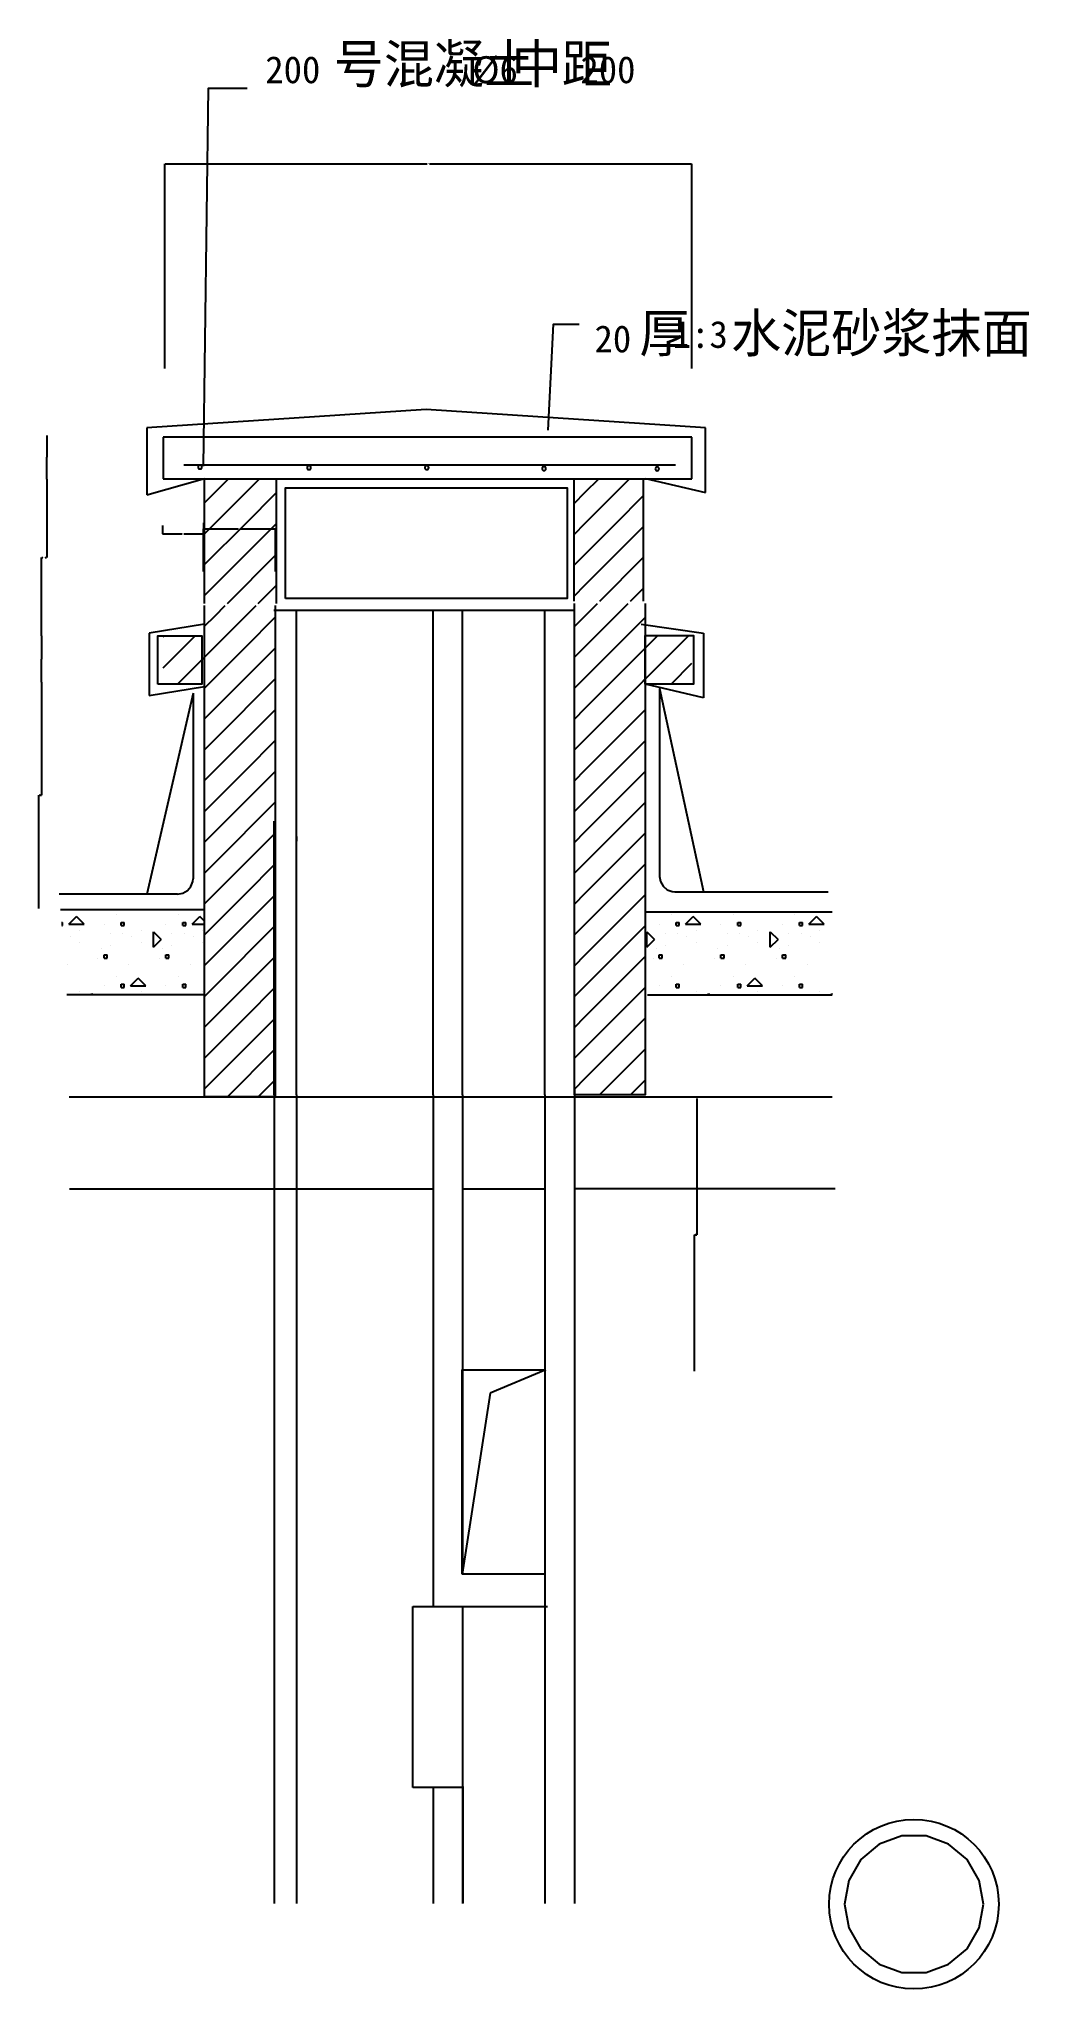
# Model space of a CAD drawing. Header units: metres. Extents: x 18665 to 19949, y 26300 to 28829.
import ezdxf

# ---------------------------------------------------------------- set-up
doc = ezdxf.new("R2010")
doc.units = ezdxf.units.M
doc.layers.add('ZZ-4', color=3, linetype='Continuous')
doc.layers.add('ZZ-5', color=7, linetype='Continuous')
doc.dimstyles.get("Standard").update_dxf_attribs({"dimtxt": 2.5, "dimasz": 2.5, "dimexe": 1.25, "dimexo": 0.625, "dimtad": 1, "dimcen": 2.5, "dimazin": 3, "dimtfac": 1, "dimtmove": 0, "dimatfit": 3})

# ---------------------------------------------------------------- blocks, each defined once
blk = doc.blocks.new('*D1')
for p, q in [((18668.31, 27995.11), (18668.31, 27848.43)), ((18664.97, 27701.75), (18664.97, 27848.43)), ((18665.22, 27848.43), (18668.06, 27848.43))]:
    blk.add_line(p, q)
at = {"layer": 'Defpoints'}
for p in [(18668.31, 27995.11), (18664.97, 27848.43), (18664.97, 27701.75)]:
    blk.add_point(p, dxfattribs=at)
at = {"layer": 'ZZ-4', "insert": (18666.64, 27849.555), "char_height": 1, "attachment_point": 5}
blk.add_mtext('300', dxfattribs=at)
blk = doc.blocks.new('*D2')
for p, q in [((19518.38, 27455.09), (19518.38, 27278.41)), ((19515.05, 27101.73), (19515.05, 27278.41)), ((19515.3, 27278.41), (19518.13, 27278.41))]:
    blk.add_line(p, q)
at = {"layer": 'Defpoints'}
for p in [(19518.38, 27455.09), (19515.05, 27278.41), (19515.05, 27101.73)]:
    blk.add_point(p, dxfattribs=at)
at = {"layer": 'ZZ-4', "insert": (19516.715, 27279.535), "char_height": 1, "attachment_point": 5}
blk.add_mtext('300', dxfattribs=at)
blk = doc.blocks.new('*D3')
for p, q in [((18828.31, 28401.81), (18828.31, 28667.42)), ((18828.56, 28667.42), (19168.475, 28667.42)), ((19171.475, 28667.42), (19511.39, 28667.42)), ((19511.64, 28401.81), (19511.64, 28667.42))]:
    blk.add_line(p, q)
at = {"layer": 'Defpoints'}
for p in [(18828.31, 28667.42), (18828.31, 28401.81), (19511.64, 28401.81)]:
    blk.add_point(p, dxfattribs=at)
at = {"layer": 'ZZ-4', "insert": (19169.975, 28667.42), "char_height": 1, "attachment_point": 5}
blk.add_mtext('749', dxfattribs=at)
blk = doc.blocks.new('*D4')
for p, q in [((18674.97, 28315.14), (18674.97, 28286.8)), ((18674.72, 28286.8), (18674.47, 28286.8)), ((18674.97, 28258.46), (18674.97, 28286.8)), ((18674.97, 28286.8), (18674.97, 28286.8)), ((18675.22, 28286.8), (18675.47, 28286.8))]:
    blk.add_line(p, q)
at = {"layer": 'Defpoints'}
for p in [(18674.97, 28315.14), (18674.97, 28286.8), (18674.97, 28258.46)]:
    blk.add_point(p, dxfattribs=at)
at = {"layer": 'ZZ-4', "insert": (18674.97, 28287.925), "char_height": 1, "attachment_point": 5}
blk.add_mtext('50', dxfattribs=at)
blk = doc.blocks.new('*D5')
for p, q in [((18668.31, 28055.11), (18668.31, 28025.11)), ((18668.06, 28025.11), (18667.81, 28025.11)), ((18668.31, 27995.11), (18668.31, 28025.11)), ((18668.31, 28025.11), (18668.31, 28025.11)), ((18668.56, 28025.11), (18668.81, 28025.11))]:
    blk.add_line(p, q)
at = {"layer": 'Defpoints'}
for p in [(18668.31, 28055.11), (18668.31, 28025.11), (18668.31, 27995.11)]:
    blk.add_point(p, dxfattribs=at)
at = {"layer": 'ZZ-4', "insert": (18668.31, 28026.235), "char_height": 1, "attachment_point": 5}
blk.add_mtext('0', dxfattribs=at)
blk = doc.blocks.new('*D6')
for p, q in [((18674.97, 28258.46), (18674.97, 28156.79)), ((18668.31, 28055.11), (18668.31, 28156.79)), ((18668.56, 28156.79), (18670.14, 28156.79)), ((18673.14, 28156.79), (18674.72, 28156.79))]:
    blk.add_line(p, q)
at = {"layer": 'Defpoints'}
for p in [(18674.97, 28258.46), (18668.31, 28156.79), (18668.31, 28055.11)]:
    blk.add_point(p, dxfattribs=at)
at = {"layer": 'ZZ-4', "insert": (18671.64, 28156.79), "char_height": 1, "attachment_point": 5}
blk.add_mtext('200', dxfattribs=at)
blk = doc.blocks.new('*D7')
for p, q in [((18878.31, 28138.45), (18878.31, 28193.94)), ((18878.56, 28193.94), (18923.475, 28193.94)), ((18926.475, 28193.94), (18971.39, 28193.94)), ((18971.64, 28138.45), (18971.64, 28193.94))]:
    blk.add_line(p, q)
at = {"layer": 'Defpoints'}
for p in [(18878.31, 28193.94), (18878.31, 28138.45), (18971.64, 28138.45)]:
    blk.add_point(p, dxfattribs=at)
at = {"layer": 'ZZ-4', "insert": (18924.975, 28193.94), "char_height": 1, "attachment_point": 5}
blk.add_mtext('120', dxfattribs=at)
blk = doc.blocks.new('*D8')
for p, q in [((18824.97, 28198.45), (18824.97, 28187.56)), ((18878.31, 28201.79), (18878.31, 28187.56)), ((18825.22, 28187.56), (18850.64, 28187.56)), ((18852.64, 28187.56), (18878.06, 28187.56))]:
    blk.add_line(p, q)
at = {"layer": 'Defpoints'}
for p in [(18824.97, 28198.45), (18878.31, 28201.79), (18824.97, 28187.56)]:
    blk.add_point(p, dxfattribs=at)
at = {"layer": 'ZZ-4', "insert": (18851.64, 28187.56), "char_height": 1, "attachment_point": 5}
blk.add_mtext('60', dxfattribs=at)

msp = doc.modelspace()

# ---------------------------------------------------------------- linework, layer by layer
for p, q in [((19167.28, 28348.89), (18804.89, 28324.94)), ((18804.89, 28324.94), (18804.89, 28238.12)), ((19529.67, 28324.94), (19167.28, 28348.89)), ((19529.67, 28241.12), (19529.67, 28324.94)), ((19511.7, 28312.64), (18825.86, 28312.64)), ((18825.86, 28312.64), (18825.86, 28258.76)), ((19511.7, 28258.76), (19511.7, 28312.64)), ((18804.89, 28238.12), (18879.76, 28259.08)), ((18825.86, 28258.76), (19511.7, 28258.76)), ((18893.47, 28201.31), (18950.92, 28258.76)), ((18893.47, 28241.31), (18910.92, 28258.76)), ((19373.47, 28201.31), (19430.92, 28258.76)), ((19373.47, 28241.31), (19390.92, 28258.76)), ((19451.8, 28259.08), (19529.67, 28241.12)), ((18879.76, 28227.6), (18893.47, 28241.31)), ((18893.47, 28241.31), (18893.47, 28241.31)), ((18933.47, 28201.31), (18972.61, 28240.44)), ((19358.95, 28226.79), (19373.47, 28241.31)), ((19373.47, 28241.31), (19373.47, 28241.31)), ((19413.47, 28201.31), (19448.8, 28236.64)), ((18879.76, 28147.6), (18933.47, 28201.31)), ((18879.76, 28187.6), (18893.47, 28201.31)), ((18893.47, 28201.31), (18893.47, 28201.31)), ((18893.47, 28121.31), (18972.61, 28200.44)), ((18933.47, 28201.31), (18933.47, 28201.31)), ((19358.95, 28146.79), (19413.47, 28201.31)), ((19358.95, 28186.79), (19373.47, 28201.31)), ((19373.47, 28201.31), (19373.47, 28201.31)), ((19413.47, 28201.31), (19413.47, 28201.31)), ((19373.47, 28121.31), (19448.8, 28196.64)), ((18909.27, 28097.1), (18972.61, 28160.44)), ((19392.26, 28100.09), (19448.8, 28156.64)), ((18879.76, 28107.6), (18893.47, 28121.31)), ((18893.47, 28121.31), (18893.47, 28121.31)), ((18949.27, 28097.1), (18972.61, 28120.44)), ((19358.95, 28106.79), (19373.47, 28121.31)), ((19373.47, 28121.31), (19373.47, 28121.31)), ((19373.47, 28041.31), (19429.33, 28097.16)), ((19373.47, 28081.31), (19389.33, 28097.16)), ((19432.26, 28100.09), (19448.8, 28116.64)), ((18879.68, 28067.51), (18893.47, 28081.31)), ((18893.47, 28041.31), (18946.57, 28094.4)), ((18893.47, 28081.31), (18906.57, 28094.4)), ((18893.47, 28081.31), (18893.47, 28081.31)), ((18933.47, 28041.31), (18971.51, 28079.34)), ((18969.61, 28088.44), (19358.95, 28088.44)), ((18999.08, 27459.94), (18999.08, 28088.44)), ((19176.22, 27459.94), (19176.22, 28088.44)), ((19214.39, 27459.94), (19214.39, 28088.44)), ((19321.29, 27459.94), (19321.29, 28088.44)), ((19359.46, 28067.3), (19373.47, 28081.31)), ((19373.47, 28081.31), (19373.47, 28081.31)), ((19413.47, 28041.31), (19451.29, 28079.13)), ((18879.76, 28070.48), (18807.89, 28058.5)), ((18807.89, 28058.5), (18807.89, 27977.68)), ((18825.86, 28013.69), (18867.36, 28055.19)), ((18825.86, 28053.69), (18827.36, 28055.19)), ((19445.81, 28070.48), (19526.67, 28058.5)), ((19453.47, 28001.31), (19507.68, 28055.51)), ((19453.47, 28041.31), (19467.68, 28055.51)), ((19526.67, 28058.5), (19526.67, 27974.68)), ((18844.49, 27992.32), (18882.76, 28030.59)), ((18879.68, 27987.51), (18933.47, 28041.31)), ((18879.68, 28027.51), (18893.47, 28041.31)), ((18893.47, 28041.31), (18893.47, 28041.31)), ((18893.47, 27961.31), (18971.51, 28039.34)), ((18933.47, 28041.31), (18933.47, 28041.31)), ((19359.46, 27987.3), (19413.47, 28041.31)), ((19359.46, 28027.3), (19373.47, 28041.31)), ((19373.47, 28041.31), (19373.47, 28041.31)), ((19373.47, 27961.31), (19451.29, 28039.13)), ((19413.47, 28041.31), (19413.47, 28041.31)), ((19448.8, 28036.64), (19453.47, 28041.31)), ((19453.47, 28041.31), (19453.47, 28041.31)), ((18893.47, 27921.31), (18971.51, 27999.34)), ((19373.47, 27921.31), (19451.29, 27999.13)), ((19448.8, 27996.64), (19453.47, 28001.31)), ((19453.47, 28001.31), (19453.47, 28001.31)), ((19484.81, 27992.64), (19511.7, 28019.53)), ((18864.79, 27980.67), (18804.89, 27720.22)), ((18807.89, 27977.68), (18879.76, 27989.65)), ((19526.67, 27974.68), (19451.8, 27992.64)), ((19469.77, 27986.66), (19526.73, 27723.22)), ((18879.68, 27947.51), (18893.47, 27961.31)), ((18893.47, 27961.31), (18893.47, 27961.31)), ((18893.47, 27881.31), (18971.51, 27959.34)), ((19359.46, 27947.3), (19373.47, 27961.31)), ((19373.47, 27961.31), (19373.47, 27961.31)), ((19373.47, 27881.31), (19451.29, 27959.13)), ((18879.68, 27907.51), (18893.47, 27921.31)), ((18893.47, 27921.31), (18893.47, 27921.31)), ((19359.46, 27907.3), (19373.47, 27921.31)), ((19373.47, 27921.31), (19373.47, 27921.31)), ((18933.47, 27881.31), (18971.51, 27919.34)), ((19413.47, 27881.31), (19451.29, 27919.13)), ((18879.68, 27827.51), (18933.47, 27881.31)), ((18879.68, 27867.51), (18893.47, 27881.31)), ((18893.47, 27881.31), (18893.47, 27881.31)), ((18893.47, 27801.31), (18971.51, 27879.34)), ((18933.47, 27881.31), (18933.47, 27881.31)), ((19359.46, 27827.3), (19413.47, 27881.31)), ((19359.46, 27867.3), (19373.47, 27881.31)), ((19373.47, 27881.31), (19373.47, 27881.31)), ((19373.47, 27801.31), (19451.29, 27879.13)), ((19413.47, 27881.31), (19413.47, 27881.31)), ((18893.47, 27761.31), (18971.51, 27839.34)), ((19373.47, 27761.31), (19451.29, 27839.13)), ((18879.68, 27787.51), (18893.47, 27801.31)), ((18893.47, 27801.31), (18893.47, 27801.31)), ((18893.47, 27721.31), (18971.51, 27799.34)), ((18999.08, 27794.83), (18999.08, 27788.72)), ((19359.46, 27459.94), (19359.46, 27814.68)), ((19359.46, 27787.3), (19373.47, 27801.31)), ((19373.47, 27801.31), (19373.47, 27801.31)), ((19373.47, 27721.31), (19451.29, 27799.13)), ((18879.68, 27747.51), (18893.47, 27761.31)), ((18893.47, 27761.31), (18893.47, 27761.31)), ((18933.47, 27721.31), (18971.51, 27759.34)), ((19359.46, 27747.3), (19373.47, 27761.31)), ((19373.47, 27761.31), (19373.47, 27761.31)), ((19413.47, 27721.31), (19451.29, 27759.13)), ((18879.68, 27667.51), (18933.47, 27721.31)), ((18879.68, 27707.51), (18893.47, 27721.31)), ((18893.47, 27721.31), (18893.47, 27721.31)), ((18893.47, 27641.31), (18971.51, 27719.34)), ((18933.47, 27721.31), (18933.47, 27721.31)), ((19359.46, 27667.3), (19413.47, 27721.31)), ((19359.46, 27707.3), (19373.47, 27721.31)), ((19373.47, 27721.31), (19373.47, 27721.31)), ((19373.47, 27641.31), (19451.29, 27719.13)), ((19413.47, 27721.31), (19413.47, 27721.31)), ((18765.47, 27693.31), (18765.47, 27693.31)), ((18845.47, 27693.31), (18845.47, 27693.31)), ((19485.47, 27693.31), (19485.47, 27693.31)), ((19565.47, 27693.31), (19565.47, 27693.31)), ((19645.47, 27693.31), (19645.47, 27693.31)), ((18694.25, 27683.31), (18695.47, 27683.31)), ((18694.55, 27679.31), (18695.47, 27679.31)), ((18695.47, 27679.31), (18695.47, 27683.31)), ((18703.47, 27681.31), (18713.51, 27691.35)), ((18703.47, 27681.31), (18723.47, 27681.31)), ((18723.47, 27681.31), (18713.43, 27691.35)), ((18717.47, 27673.31), (18717.47, 27673.31)), ((18749.47, 27681.31), (18749.47, 27681.31)), ((18757.47, 27669.31), (18757.47, 27669.31)), ((18771.47, 27683.31), (18775.47, 27683.31)), ((18771.47, 27679.31), (18771.47, 27683.31)), ((18771.47, 27679.31), (18775.47, 27679.31)), ((18773.47, 27669.31), (18773.47, 27669.31)), ((18775.47, 27679.31), (18775.47, 27683.31)), ((18797.47, 27673.31), (18797.47, 27673.31)), ((18813.47, 27651.31), (18813.47, 27671.31)), ((18813.47, 27671.31), (18823.51, 27661.27)), ((18829.47, 27681.31), (18829.47, 27681.31)), ((18837.47, 27669.31), (18837.47, 27669.31)), ((18851.47, 27683.31), (18855.47, 27683.31)), ((18851.47, 27679.31), (18851.47, 27683.31)), ((18851.47, 27679.31), (18855.47, 27679.31)), ((18853.47, 27669.31), (18853.47, 27669.31)), ((18855.47, 27679.31), (18855.47, 27683.31)), ((18863.47, 27681.31), (18873.51, 27691.35)), ((18863.47, 27681.31), (18879.86, 27681.31)), ((18879.84, 27684.94), (18873.43, 27691.35)), ((18877.47, 27673.31), (18877.47, 27673.31)), ((18893.47, 27601.31), (18971.51, 27679.34)), ((19373.47, 27601.31), (19451.29, 27679.13)), ((19453.47, 27651.31), (19453.47, 27671.31)), ((19453.47, 27671.31), (19463.51, 27661.27)), ((19469.47, 27681.31), (19469.47, 27681.31)), ((19477.47, 27669.31), (19477.47, 27669.31)), ((19491.47, 27683.31), (19495.47, 27683.31)), ((19491.47, 27679.31), (19491.47, 27683.31)), ((19491.47, 27679.31), (19495.47, 27679.31)), ((19493.47, 27669.31), (19493.47, 27669.31)), ((19495.47, 27679.31), (19495.47, 27683.31)), ((19503.47, 27681.31), (19513.51, 27691.35)), ((19503.47, 27681.31), (19523.47, 27681.31)), ((19523.47, 27681.31), (19513.43, 27691.35)), ((19517.47, 27673.31), (19517.47, 27673.31)), ((19549.47, 27681.31), (19549.47, 27681.31)), ((19557.47, 27669.31), (19557.47, 27669.31)), ((19571.47, 27683.31), (19575.47, 27683.31)), ((19571.47, 27679.31), (19571.47, 27683.31)), ((19571.47, 27679.31), (19575.47, 27679.31)), ((19573.47, 27669.31), (19573.47, 27669.31)), ((19575.47, 27679.31), (19575.47, 27683.31)), ((19597.47, 27673.31), (19597.47, 27673.31)), ((19613.47, 27651.31), (19613.47, 27671.31)), ((19613.47, 27671.31), (19623.51, 27661.27)), ((19629.47, 27681.31), (19629.47, 27681.31)), ((19637.47, 27669.31), (19637.47, 27669.31)), ((19651.47, 27683.31), (19655.47, 27683.31)), ((19651.47, 27679.31), (19651.47, 27683.31)), ((19651.47, 27679.31), (19655.47, 27679.31)), ((19653.47, 27669.31), (19653.47, 27669.31)), ((19655.47, 27679.31), (19655.47, 27683.31)), ((19663.47, 27681.31), (19673.51, 27691.35)), ((19663.47, 27681.31), (19683.47, 27681.31)), ((19683.47, 27681.31), (19673.43, 27691.35)), ((19677.47, 27673.31), (19677.47, 27673.31)), ((18705.47, 27665.31), (18705.47, 27665.31)), ((18717.47, 27657.31), (18717.47, 27657.31)), ((18745.47, 27649.31), (18745.47, 27649.31)), ((18749.47, 27637.31), (18749.47, 27641.31)), ((18749.47, 27641.31), (18753.47, 27641.31)), ((18753.47, 27637.31), (18753.47, 27641.31)), ((18757.47, 27653.31), (18757.47, 27653.31)), ((18785.47, 27665.31), (18785.47, 27665.31)), ((18797.47, 27657.31), (18797.47, 27657.31)), ((18813.47, 27651.31), (18823.51, 27661.35)), ((18825.47, 27649.31), (18825.47, 27649.31)), ((18829.47, 27641.31), (18833.47, 27641.31)), ((18829.47, 27637.31), (18829.47, 27641.31)), ((18833.47, 27637.31), (18833.47, 27641.31)), ((18837.47, 27653.31), (18837.47, 27653.31)), ((18865.47, 27665.31), (18865.47, 27665.31)), ((18877.47, 27657.31), (18877.47, 27657.31)), ((18879.68, 27627.51), (18893.47, 27641.31)), ((18893.47, 27641.31), (18893.47, 27641.31)), ((19359.46, 27627.3), (19373.47, 27641.31)), ((19373.47, 27641.31), (19373.47, 27641.31)), ((19453.47, 27651.31), (19463.51, 27661.35)), ((19465.47, 27649.31), (19465.47, 27649.31)), ((19469.47, 27641.31), (19473.47, 27641.31)), ((19469.47, 27637.31), (19469.47, 27641.31)), ((19473.47, 27637.31), (19473.47, 27641.31)), ((19477.47, 27653.31), (19477.47, 27653.31)), ((19505.47, 27665.31), (19505.47, 27665.31)), ((19517.47, 27657.31), (19517.47, 27657.31)), ((19545.47, 27649.31), (19545.47, 27649.31)), ((19549.47, 27637.31), (19549.47, 27641.31)), ((19549.47, 27641.31), (19553.47, 27641.31)), ((19553.47, 27637.31), (19553.47, 27641.31)), ((19557.47, 27653.31), (19557.47, 27653.31)), ((19585.47, 27665.31), (19585.47, 27665.31)), ((19597.47, 27657.31), (19597.47, 27657.31)), ((19613.47, 27651.31), (19623.51, 27661.35)), ((19625.47, 27649.31), (19625.47, 27649.31)), ((19629.47, 27637.31), (19629.47, 27641.31)), ((19629.47, 27641.31), (19633.47, 27641.31)), ((19633.47, 27637.31), (19633.47, 27641.31)), ((19637.47, 27653.31), (19637.47, 27653.31)), ((19665.47, 27665.31), (19665.47, 27665.31)), ((19677.47, 27657.31), (19677.47, 27657.31)), ((18701.47, 27629.31), (18701.47, 27629.31)), ((18741.47, 27637.31), (18741.47, 27637.31)), ((18749.47, 27637.31), (18753.47, 27637.31)), ((18781.47, 27629.31), (18781.47, 27629.31)), ((18821.47, 27637.31), (18821.47, 27637.31)), ((18829.47, 27637.31), (18833.47, 27637.31)), ((18861.47, 27629.31), (18861.47, 27629.31)), ((18893.47, 27561.31), (18971.51, 27639.34)), ((19373.47, 27561.31), (19451.29, 27639.13)), ((19461.47, 27637.31), (19461.47, 27637.31)), ((19469.47, 27637.31), (19473.47, 27637.31)), ((19501.47, 27629.31), (19501.47, 27629.31)), ((19541.47, 27637.31), (19541.47, 27637.31)), ((19549.47, 27637.31), (19553.47, 27637.31)), ((19581.47, 27629.31), (19581.47, 27629.31)), ((19621.47, 27637.31), (19621.47, 27637.31)), ((19629.47, 27637.31), (19633.47, 27637.31)), ((19661.47, 27629.31), (19661.47, 27629.31)), ((18717.47, 27593.31), (18717.47, 27593.31)), ((18733.47, 27591.31), (18735.19, 27589.59)), ((18733.47, 27589.59), (18733.47, 27591.31)), ((18749.47, 27601.31), (18749.47, 27601.31)), ((18765.47, 27613.31), (18765.47, 27613.31)), ((18771.47, 27603.31), (18775.47, 27603.31)), ((18771.47, 27599.31), (18771.47, 27603.31)), ((18771.47, 27599.31), (18775.47, 27599.31)), ((18775.47, 27599.31), (18775.47, 27603.31)), ((18783.47, 27601.31), (18793.51, 27611.35)), ((18783.47, 27601.31), (18803.47, 27601.31)), ((18803.47, 27601.31), (18793.43, 27611.35)), ((18797.47, 27593.31), (18797.47, 27593.31)), ((18829.47, 27601.31), (18829.47, 27601.31)), ((18845.47, 27613.31), (18845.47, 27613.31)), ((18851.47, 27603.31), (18855.47, 27603.31)), ((18851.47, 27599.31), (18851.47, 27603.31)), ((18851.47, 27599.31), (18855.47, 27599.31)), ((18855.47, 27599.31), (18855.47, 27603.31)), ((18877.47, 27593.31), (18877.47, 27593.31)), ((18879.68, 27587.51), (18893.47, 27601.31)), ((18893.47, 27601.31), (18893.47, 27601.31)), ((18933.47, 27561.31), (18971.51, 27599.34)), ((19359.46, 27587.3), (19373.47, 27601.31)), ((19373.47, 27601.31), (19373.47, 27601.31)), ((19413.47, 27561.31), (19451.29, 27599.13)), ((19469.47, 27601.31), (19469.47, 27601.31)), ((19485.47, 27613.31), (19485.47, 27613.31)), ((19491.47, 27603.31), (19495.47, 27603.31)), ((19491.47, 27599.31), (19491.47, 27603.31)), ((19491.47, 27599.31), (19495.47, 27599.31)), ((19495.47, 27599.31), (19495.47, 27603.31)), ((19517.47, 27593.31), (19517.47, 27593.31)), ((19533.47, 27591.31), (19535.19, 27589.59)), ((19533.47, 27589.59), (19533.47, 27591.31)), ((19549.47, 27601.31), (19549.47, 27601.31)), ((19565.47, 27613.31), (19565.47, 27613.31)), ((19571.47, 27603.31), (19575.47, 27603.31)), ((19571.47, 27599.31), (19571.47, 27603.31)), ((19571.47, 27599.31), (19575.47, 27599.31)), ((19575.47, 27599.31), (19575.47, 27603.31)), ((19583.47, 27601.31), (19593.51, 27611.35)), ((19583.47, 27601.31), (19603.47, 27601.31)), ((19603.47, 27601.31), (19593.43, 27611.35)), ((19597.47, 27593.31), (19597.47, 27593.31)), ((19629.47, 27601.31), (19629.47, 27601.31)), ((19645.47, 27613.31), (19645.47, 27613.31)), ((19651.47, 27603.31), (19655.47, 27603.31)), ((19651.47, 27599.31), (19651.47, 27603.31)), ((19651.47, 27599.31), (19655.47, 27599.31)), ((19655.47, 27599.31), (19655.47, 27603.31)), ((19677.47, 27593.31), (19677.47, 27593.31)), ((19693.47, 27591.31), (19693.94, 27590.84)), ((19693.47, 27589.59), (19693.47, 27591.31)), ((18879.68, 27507.51), (18933.47, 27561.31)), ((18879.68, 27547.51), (18893.47, 27561.31)), ((18893.47, 27561.31), (18893.47, 27561.31)), ((18893.47, 27481.31), (18971.51, 27559.34)), ((18933.47, 27561.31), (18933.47, 27561.31)), ((19359.46, 27507.3), (19413.47, 27561.31)), ((19359.46, 27547.3), (19373.47, 27561.31)), ((19373.47, 27561.31), (19373.47, 27561.31)), ((19373.47, 27481.31), (19451.29, 27559.13)), ((19413.47, 27561.31), (19413.47, 27561.31)), ((18909.35, 27457.18), (18971.51, 27519.34)), ((19392.1, 27459.94), (19451.29, 27519.13)), ((18879.68, 27467.51), (18893.47, 27481.31)), ((18893.47, 27481.31), (18893.47, 27481.31)), ((18949.35, 27457.18), (18971.51, 27479.34)), ((19359.46, 27467.3), (19373.47, 27481.31)), ((19373.47, 27481.31), (19373.47, 27481.31)), ((19432.1, 27459.94), (19451.29, 27479.13)), ((19001.71, 27457.18), (19325.05, 27457.18)), ((18704.49, 27337.84), (18970.07, 27337.84)), ((19697.57, 27337.84), (19359.46, 27337.84)), ((19322.36, 27103.11), (19250.14, 27073.01)), ((19250.14, 27073.01), (19214.03, 26838.28)), ((19149.87, 26561.42), (19149.87, 26796.15)), ((19149.87, 26796.15), (19185.98, 26796.15)), ((19214.39, 26796.15), (19214.39, 26410.95)), ((19216.07, 26561.42), (19149.87, 26561.42))]:
    msp.add_line(p, q)
for points in [[(18852.81, 28277.04), (19490.73, 28277.04)], [(18879.76, 28097.1), (18879.76, 28258.76), (18972.61, 28258.76), (18972.61, 28097.1)], [(19358.95, 28100.09), (19358.95, 28258.76), (19448.8, 28258.76), (19448.8, 28100.09)], [(18984.59, 28103.41), (18984.59, 28247.1), (19349.97, 28247.1), (19349.97, 28103.41), (18984.59, 28103.41)], [(19451.29, 28097.16), (19451.29, 27459.94), (19359.46, 27459.94)], [(19359.46, 27459.94), (19359.46, 28097.16)], [(18971.51, 28094.4), (18971.51, 27457.18), (18879.68, 27457.18)], [(18879.68, 27457.18), (18879.68, 28094.4)], [(18819.19, 27992.32), (18819.19, 28055.19), (18876.09, 28055.19), (18876.09, 27992.32), (18819.19, 27992.32)], [(19451.23, 27992.64), (19451.23, 28055.51), (19514.12, 28055.51), (19514.12, 27992.64), (19451.23, 27992.64)], [(18864.79, 27980.67), (18864.79, 27740.22)], [(19469.77, 27986.66), (19469.77, 27743.22)], [(18970.07, 27459.94), (18970.07, 27814.68)], [(19469.77, 27743.22), (19470.97, 27736.38), (19474.45, 27730.36), (19479.77, 27725.9), (19486.29, 27723.52), (19489.77, 27723.22)], [(18844.79, 27720.22), (18691.08, 27720.22)], [(18844.79, 27720.22), (18851.63, 27721.43), (18857.65, 27724.9), (18862.11, 27730.22), (18864.49, 27736.75), (18864.79, 27740.22)], [(19489.77, 27723.22), (19688.4, 27723.22)], [(18880.51, 27699.93), (18693.01, 27699.93)], [(19451.29, 27697.17), (19693.94, 27697.17)], [(18880.51, 27589.59), (18701.28, 27589.59)], [(19454.05, 27589.59), (19693.94, 27589.59)], [(19359.46, 27467.3), (19359.46, 26410.95)], [(18704.04, 27457.18), (19001.71, 27457.18)], [(18970.07, 27459.94), (18970.07, 26410.95)], [(18999.08, 27459.94), (18999.08, 26410.95)], [(19176.22, 27459.94), (19176.22, 26796.15)], [(19214.39, 27459.94), (19214.39, 26838.28)], [(19321.29, 27459.94), (19321.29, 26410.95)], [(19325.05, 27457.18), (19693.94, 27457.18)], [(18970.07, 27337.84), (19176.22, 27337.84)], [(19214.39, 27337.84), (19321.29, 27337.84)], [(19214.03, 26838.28), (19214.03, 27103.11), (19322.36, 27103.11)], [(19322.36, 26838.28), (19214.03, 26838.28)], [(19179.96, 26796.15), (19324.41, 26796.15)], [(19176.22, 26561.42), (19176.22, 26410.95)], [(19215.05, 26561.68), (19178.38, 26561.68)], [(19215.05, 26411.67), (19215.05, 26561.68)]]:
    msp.add_lwpolyline(points)
for points in [[(18871.27, 28274.05, 1), (18876.27, 28274.05, 1), (18871.27, 28274.05, 1)], [(19012.67, 28273.23, 1), (19017.67, 28273.23, 1), (19012.67, 28273.23, 1)], [(19165.41, 28273.23, 1), (19170.41, 28273.23, 1), (19165.41, 28273.23, 1)], [(19317.52, 28272.05, 1), (19322.52, 28272.05, 1), (19317.52, 28272.05, 1)], [(19464.27, 28271.72, 1), (19469.27, 28271.72, 1), (19464.27, 28271.72, 1)]]:
    msp.add_lwpolyline(points, format="xyb")
at = {"layer": 'ZZ-4'}
for points in [[(18878.45, 28275.35), (18884.79, 28765.62), (18935.11, 28765.62)], [(19325.28, 28321.98), (19332.16, 28459.54), (19365.49, 28459.54)], [(19889.85, 26410.26), (19884.43, 26441.04), (19868.8, 26468.11), (19844.85, 26488.2), (19815.48, 26498.89), (19784.23, 26498.89), (19754.85, 26488.2), (19730.91, 26468.11), (19715.28, 26441.04), (19709.85, 26410.26), (19715.28, 26379.48), (19730.91, 26352.41), (19754.85, 26332.32), (19784.23, 26321.63), (19815.48, 26321.63), (19844.85, 26332.32), (19868.8, 26352.41), (19884.43, 26379.48), (19889.85, 26410.26)]]:
    msp.add_lwpolyline(points, dxfattribs=at)
msp.add_circle((19799.85, 26410.26), 110, dxfattribs=at)

# ---------------------------------------------------------------- texts
at = {"layer": 'ZZ-5'}
for s, height, p in [('200', 35, (18958.45, 28771.91)), ('号混凝土', 50, (19047.21, 28771.91)), ('%%1296', 35, (19227.02, 28771.91)), ('中距', 50, (19278.08, 28771.91)), ('200', 35, (19367.22, 28771.91)), ('厚', 50, (19443.78, 28422.88)), ('水泥砂浆抹面', 50, (19562.65, 28422.88)), ('20', 35, (19385.49, 28422.88)), ('1:3', 35, (19487.02, 28428.59))]:
    msp.add_text(s, height=height, dxfattribs=at).set_placement(p)

# ---------------------------------------------------------------- dimensions: what is measured, and where the dimension line sits
at = {"layer": 'ZZ-4'}
for base, p1, p2, text, picture, middle in [((18828.31, 28667.42), (18828.31, 28401.81), (19511.64, 28401.81), '749', '*D3', (19169.975, 28667.42)), ((18674.97, 28286.8), (18674.97, 28258.46), (18674.97, 28315.14), '50', '*D4', (18674.97, 28287.925)), ((18668.31, 28156.79), (18668.31, 28055.11), (18674.97, 28258.46), '200', '*D6', (18671.64, 28156.79)), ((18824.97, 28187.56), (18824.97, 28198.45), (18878.31, 28201.79), '60', '*D8', (18851.64, 28187.56)), ((18878.31, 28193.94), (18878.31, 28138.45), (18971.64, 28138.45), '120', '*D7', (18924.975, 28193.94)), ((18664.97, 27848.43), (18664.97, 27701.75), (18668.31, 27995.11), '300', '*D1', (18666.64, 27849.555)), ((19515.05, 27278.41), (19515.05, 27101.73), (19518.38, 27455.09), '300', '*D2', (19516.715, 27279.535))]:
    dim = msp.add_linear_dim(base=base, p1=p1, p2=p2, text=text, dimstyle='Standard', dxfattribs=at)
    dim.commit()
    dim.dimension.update_dxf_attribs({"geometry": picture, "text_midpoint": middle})
dim = msp.add_linear_dim(base=(18668.31, 28025.11), p1=(18668.31, 27995.11), p2=(18668.31, 28055.11), dimstyle='Standard', dxfattribs=at)
dim.commit()
dim.dimension.update_dxf_attribs({"geometry": '*D5', "text_midpoint": (18668.31, 28026.235)})

doc.saveas('drawing.dxf')
